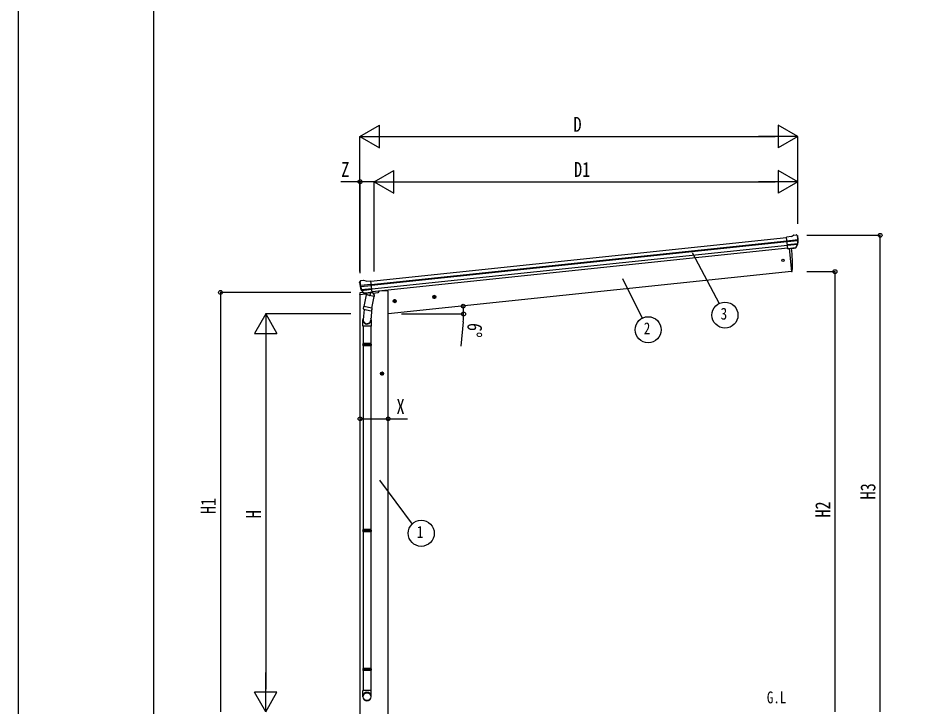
# Model space of a CAD drawing. Units: millimetres, scale not verified. Extents: x -10512 to 10512, y -7425 to 7425.
# Drawn here: x -10512 to -5449, y -4965 to -1157 of the extents above; entities that cross this region are included whole.
import ezdxf
from ezdxf.enums import TextEntityAlignment as Align

# ---------------------------------------------------------------- set-up
doc = ezdxf.new("R2010")
doc.units = ezdxf.units.MM
doc.header["$LTSCALE"] = 40
for name, color, linetype in [('0-2_USER1', 3, 'Continuous'), ('0-4_YKK_13', 4, 'Continuous'), ('0-5_YKK_A1', 4, 'Continuous'), ('0-6_YKK_D', 6, 'Continuous'), ('0-7_YKK_ZWAK', 7, 'Continuous')]:
    doc.layers.add(name, color=color, linetype=linetype)
doc.styles.add('ＭＳ ゴシック', font='')
doc.styles.get('ＭＳ ゴシック').set_extended_font_data('MS Gothic')

msp = doc.modelspace()

# ---------------------------------------------------------------- linework, layer by layer
at = {"layer": '0-4_YKK_13'}
for p, q in [((-6236.21, -2364.47), (-6262.74, -2367.25)), ((-6255.95, -2431.81), (-6262.74, -2367.25)), ((-6209.9, -2355.67), (-6209.9, -2355.67)), ((-6206.23, -2356.75), (-6206.24, -2356.75)), ((-6206.23, -2356.75), (-6201.91, -2360.25)), ((-6201.91, -2360.25), (-6201.05, -2360.95)), ((-6199.67, -2364.64), (-6199.97, -2362.79)), ((-6260.58, -2387.78), (-6200.84, -2381.5)), ((-6200.36, -2387.37), (-6259.96, -2393.64)), ((-6201.2, -2404.13), (-6258.23, -2410.12)), ((-6202.59, -2408.79), (-6257.76, -2414.59)), ((-6212.6, -2427.02), (-6255.97, -2431.58)), ((-6245.73, -2430.82), (-6220.4, -2428.16)), ((-6220.4, -2428.16), (-6220.15, -2428.04)), ((-6220.15, -2428.04), (-6212.46, -2427.23)), ((-6211.15, -2425.37), (-6201.7, -2407.07)), ((-6210.09, -2425.79), (-6199.97, -2407.54)), ((-6255.95, -2431.81), (-6246.01, -2430.76)), ((-6249.07, -2431.08), (-6235.68, -2558.47)), ((-6246.01, -2430.76), (-6245.73, -2430.82)), ((-6235.68, -2558.47), (-6233.63, -2558.18)), ((-8624.39, -2619.5), (-8624.47, -2617.62)), ((-8623.1, -2614.73), (-8623.8, -2615.59)), ((-8619.6, -2610.41), (-8623.1, -2614.73)), ((-8559.99, -2629.46), (-8619.73, -2635.74)), ((-8619.6, -2610.41), (-8619.6, -2610.41)), ((-8616.24, -2608.58), (-8616.24, -2608.58)), ((-8588.67, -2611.72), (-8562.15, -2608.93)), ((-8555.37, -2673.48), (-8562.15, -2608.93)), ((-8624.1, -2678.09), (-8625, -2684.92)), ((-8625, -2684.92), (-8591.26, -2681.37)), ((-8604.59, -2673.72), (-8621.44, -2675.49)), ((-8618.98, -2641.58), (-8559.38, -2635.32)), ((-8601.47, -2677.14), (-8615.17, -2661.38)), ((-8614.68, -2657.79), (-8557.64, -2651.8)), ((-8600.53, -2676.5), (-8613.58, -2660.56)), ((-8612.35, -2662.06), (-8557.17, -2656.27)), ((-8591.17, -2677.25), (-8598.86, -2678.06)), ((-8598.77, -2677.82), (-8555.39, -2673.26)), ((-8598.02, -2678.06), (-8596.45, -2677.9)), ((-8598.02, -2678.06), (-8596.45, -2677.9)), ((-8596.45, -2677.9), (-8558.91, -2673.95)), ((-8596.45, -2677.9), (-8558.91, -2673.95)), ((-8594.66, -2678.36), (-8594.81, -2679.09)), ((-8594.66, -2678.36), (-8594.81, -2679.09)), ((-8594.19, -2680.22), (-8569.44, -2689.97)), ((-8594.19, -2680.22), (-8569.44, -2689.97)), ((-8590.9, -2677.31), (-8591.17, -2677.25)), ((-8565.56, -2674.65), (-8590.9, -2677.31)), ((-8585.86, -2683.5), (-8586.51, -2686.73)), ((-8585.86, -2683.5), (-8586.51, -2686.73)), ((-8565.05, -2674.98), (-8567.97, -2689.33)), ((-8565.05, -2674.98), (-8567.97, -2689.33)), ((-8565.31, -2674.53), (-8565.56, -2674.65)), ((-8555.37, -2673.48), (-8565.31, -2674.53)), ((-8558.91, -2673.95), (-8557.35, -2673.79)), ((-8558.91, -2673.95), (-8557.35, -2673.79)), ((-8555.53, -2671.9), (-8554.6, -2672.09)), ((-8555.53, -2671.9), (-8554.6, -2672.09)), ((-8554.6, -2672.09), (-8543.4, -2689.01)), ((-8554.6, -2672.09), (-8543.4, -2689.01)), ((-8551.25, -2677.17), (-8521.98, -2674.09)), ((-8517.12, -2666.54), (-8517.55, -2669.77)), ((-8588.03, -2686.42), (-8601.39, -2752.08)), ((-8588.03, -2686.42), (-8601.39, -2752.08)), ((-8543.15, -2695.55), (-8588.03, -2686.42)), ((-8543.15, -2695.55), (-8588.03, -2686.42)), ((-8556.51, -2761.21), (-8543.15, -2695.55)), ((-8556.51, -2761.21), (-8543.15, -2695.55)), ((-8543.4, -2689.01), (-8544.67, -2695.24)), ((-8543.4, -2689.01), (-8544.67, -2695.24)), ((-8598.98, -2767.36), (-8604.54, -2823.09)), ((-8598.98, -2767.36), (-8604.54, -2823.09)), ((-8603.87, -2764.33), (-8601.38, -2752.08)), ((-8603.87, -2764.33), (-8601.38, -2752.08)), ((-8603.65, -2765.72), (-8603.66, -2765.72)), ((-8603.65, -2765.72), (-8603.66, -2765.72)), ((-8602.32, -2766.69), (-8561.36, -2775.02)), ((-8602.32, -2766.69), (-8561.36, -2775.02)), ((-8556.51, -2761.21), (-8601.39, -2752.08)), ((-8556.51, -2761.21), (-8601.39, -2752.08)), ((-8556.07, -2759.07), (-8562.73, -2826.81)), ((-8556.07, -2759.07), (-8562.73, -2826.81)), ((-8556.52, -2761.21), (-8559.06, -2773.68)), ((-8556.52, -2761.21), (-8559.06, -2773.68)), ((-8606.69, -2860.25), (-8606.69, -2825.9)), ((-8606.69, -2860.25), (-8606.69, -2825.9)), ((-8560.69, -2825.59), (-8560.69, -2860.25)), ((-8560.69, -2825.59), (-8560.69, -2860.25)), ((-8560.69, -2860.25), (-8606.69, -2860.25)), ((-8560.69, -2860.25), (-8606.69, -2860.25)), ((-8604.69, -2860.25), (-8604.69, -2956.99)), ((-8604.69, -2860.25), (-8604.69, -2956.99)), ((-8562.69, -2860.25), (-8562.69, -2956.99)), ((-8562.69, -2860.25), (-8562.69, -2956.99)), ((-8606.69, -2958.99), (-8605.69, -2956.99)), ((-8606.69, -2958.99), (-8605.69, -2956.99)), ((-8560.69, -2958.99), (-8606.69, -2958.99)), ((-8560.69, -2958.99), (-8606.69, -2958.99)), ((-8560.69, -2966.99), (-8606.69, -2966.99)), ((-8560.69, -2966.99), (-8606.69, -2966.99)), ((-8561.69, -2956.99), (-8605.69, -2956.99)), ((-8561.69, -2956.99), (-8605.69, -2956.99)), ((-8561.69, -2968.99), (-8605.69, -2968.99)), ((-8561.69, -2968.99), (-8605.69, -2968.99)), ((-8604.69, -2968.99), (-8604.69, -3985.68)), ((-8604.69, -2968.99), (-8604.69, -3985.68)), ((-8562.69, -2968.99), (-8562.69, -3985.68)), ((-8562.69, -2968.99), (-8562.69, -3985.68)), ((-8560.69, -2958.99), (-8561.69, -2956.99)), ((-8560.69, -2958.99), (-8561.69, -2956.99)), ((-8560.69, -2966.99), (-8561.69, -2968.99)), ((-8560.69, -2966.99), (-8561.69, -2968.99)), ((-8560.69, -2958.99), (-8560.69, -2966.99)), ((-8560.69, -2958.99), (-8560.69, -2966.99)), ((-8606.69, -3987.68), (-8605.69, -3985.68)), ((-8606.69, -3987.68), (-8605.69, -3985.68)), ((-8560.69, -3987.68), (-8606.69, -3987.68)), ((-8560.69, -3987.68), (-8606.69, -3987.68)), ((-8560.69, -3995.68), (-8606.69, -3995.68)), ((-8560.69, -3995.68), (-8606.69, -3995.68)), ((-8561.69, -3985.68), (-8605.69, -3985.68)), ((-8561.69, -3985.68), (-8605.69, -3985.68)), ((-8561.69, -3997.68), (-8605.69, -3997.68)), ((-8561.69, -3997.68), (-8605.69, -3997.68)), ((-8604.69, -3997.68), (-8604.69, -4753.37)), ((-8604.69, -3997.68), (-8604.69, -4753.37)), ((-8562.69, -3997.68), (-8562.69, -4753.37)), ((-8562.69, -3997.68), (-8562.69, -4753.37)), ((-8560.69, -3987.68), (-8561.69, -3985.68)), ((-8560.69, -3987.68), (-8561.69, -3985.68)), ((-8560.69, -3995.68), (-8561.69, -3997.68)), ((-8560.69, -3995.68), (-8561.69, -3997.68)), ((-8560.69, -3987.68), (-8560.69, -3995.68)), ((-8560.69, -3987.68), (-8560.69, -3995.68)), ((-8606.69, -4755.37), (-8605.69, -4753.37)), ((-8606.69, -4755.37), (-8605.69, -4753.37)), ((-8560.69, -4755.37), (-8606.69, -4755.37)), ((-8560.69, -4755.37), (-8606.69, -4755.37)), ((-8561.69, -4753.37), (-8605.69, -4753.37)), ((-8561.69, -4753.37), (-8605.69, -4753.37)), ((-8560.69, -4755.37), (-8561.69, -4753.37)), ((-8560.69, -4755.37), (-8561.69, -4753.37)), ((-8560.69, -4755.37), (-8560.69, -4763.37)), ((-8560.69, -4755.37), (-8560.69, -4763.37)), ((-8560.69, -4763.37), (-8606.69, -4763.37)), ((-8560.69, -4763.37), (-8606.69, -4763.37)), ((-8561.69, -4765.37), (-8605.69, -4765.37)), ((-8561.69, -4765.37), (-8605.69, -4765.37)), ((-8604.69, -4765.37), (-8604.69, -4875.37)), ((-8604.69, -4765.37), (-8604.69, -4875.37)), ((-8562.69, -4765.37), (-8562.69, -4875.37)), ((-8562.69, -4765.37), (-8562.69, -4875.37)), ((-8560.69, -4763.37), (-8561.69, -4765.37)), ((-8560.69, -4763.37), (-8561.69, -4765.37)), ((-8606.69, -4909.51), (-8606.69, -4875.37)), ((-8560.69, -4875.37), (-8606.69, -4875.37)), ((-8606.69, -4909.51), (-8606.69, -4875.37)), ((-8560.69, -4875.37), (-8606.69, -4875.37)), ((-8560.69, -4909.51), (-8560.69, -4875.37)), ((-8560.69, -4909.51), (-8560.69, -4875.37))]:
    msp.add_line(p, q, dxfattribs=at)
for points in [[(-6236.21, -2364.47), (-6224.61, -2357.5), (-6224.61, -2357.5)], [(-6223.38, -2357.08), (-6223.38, -2357.08), (-6209.9, -2355.67)], [(-8602.76, -2607.17), (-8602.76, -2607.17), (-8616.24, -2608.58)], [(-8588.67, -2611.72), (-8601.47, -2607.31), (-8601.47, -2607.31)], [(-8606.69, -2958.99), (-8606.69, -2966.99), (-8605.69, -2968.99)], [(-8606.69, -2958.99), (-8606.69, -2966.99), (-8605.69, -2968.99)], [(-8606.69, -3987.68), (-8606.69, -3995.68), (-8605.69, -3997.68)], [(-8606.69, -3987.68), (-8606.69, -3995.68), (-8605.69, -3997.68)], [(-8606.69, -4755.37), (-8606.69, -4763.37), (-8605.69, -4765.37)], [(-8606.69, -4755.37), (-8606.69, -4763.37), (-8605.69, -4765.37)]]:
    msp.add_lwpolyline(points, dxfattribs=at)
msp.add_circle((-6282.47, -2495.92), 6.5, dxfattribs=at)
for centre, radius, start, end in [((-6223.07, -2360.07), 3, 96.02369, 120.97631), ((-6209.38, -2360.64), 5, 51.04426, 95.95574), ((-6393.22, -2386.29), 192.44, 1.4271, 6.57578), ((-6400.56, -2385.76), 202, 354.13916, 6), ((-7131.27, -2518.26), 900.99, 357.6414, 5.6433), ((-6212.71, -2424.34), 2.99, 285.2717, 331.00739), ((-6204.37, -2405.69), 3, 332.69111, 354.20009), ((-6400.56, -2385.76), 200.2, 354.20009, 359.53883), ((-6155.57, -2379.39), 45.32, 182.67122, 185.64518), ((-6200.18, -2388.71), 1.35, 95.1605, 97.91927), ((-6197.57, -2387.15), 2.74, 179.02151, 184.43412), ((-6202.6, -2406.08), 3, 331, 354.13916), ((-6234.04, -2555.21), 3, 278, 357.63919), ((-8423.49, -2598.38), 202, 186, 197.86084), ((-8430.56, -2600.43), 192.44, 185.42422, 190.5729), ((-8615.72, -2613.56), 5, 96.04426, 140.95574), ((-8602.44, -2610.15), 3, 71.02369, 95.97631), ((-8621.12, -2678.48), 3, 96, 172.5), ((-8664.45, -2643.09), 45.32, 6.35482, 9.32878), ((-8621.76, -2641.95), 2.74, 7.56588, 12.97849), ((-8618.88, -2642.93), 1.35, 94.08073, 96.8395), ((-8423.49, -2598.38), 200.2, 192.46117, 197.79991), ((-8612.9, -2659.41), 3, 197.86084, 221), ((-8611.26, -2658.66), 3, 197.79991, 219.30889), ((-8599.21, -2675.17), 2.99, 220.99261, 266.7283), ((-8598.07, -2677.56), 0.5, 240.73754, 276), ((-8598.07, -2677.56), 0.5, 240.73754, 276), ((-8595.15, -2678.26), 0.5, 348.5, 96), ((-8595.15, -2678.26), 0.5, 348.5, 96), ((-8593.83, -2679.29), 1, 168.5, 248.5), ((-8593.83, -2679.29), 1, 168.5, 248.5), ((-8564.47, -2675.14), 0.604, 93.09842, 164.70595), ((-8564.47, -2675.14), 0.604, 93.09842, 164.70595), ((-8557.4, -2673.29), 0.5, 276, 311.26246), ((-8557.4, -2673.29), 0.5, 276, 311.26246), ((-8522.5, -2669.12), 5, 276, 352.5), ((-8568.96, -2689.05), 1.03, 242.53897, 344.46569), ((-8568.96, -2689.05), 1.03, 242.53897, 344.46569), ((-8601.97, -2764.75), 1.95, 167.54017, 209.97766), ((-8601.97, -2764.75), 1.95, 167.54017, 209.97766), ((-8601.92, -2764.73), 2, 209.90962, 258.5), ((-8601.92, -2764.73), 2, 209.90962, 258.5), ((-8560.96, -2773.06), 2, 258.5, 341.96843), ((-8560.96, -2773.06), 2, 258.5, 341.96843), ((-8576.69, -2825.9), 30, 177.45142, 180), ((-8576.69, -2825.9), 30, 177.45142, 180)]:
    msp.add_arc(centre, radius, start, end, dxfattribs=at)
for centre, major_axis, ratio, start_param, end_param in [((-6201.93, -2364.25), (-0.87, 5.91), 0.020485, 0.671432, 1.5691306), ((-6207.32, -2359.73), (5.88, -1.31), 0.24881, 0.460585, 0.4641038), ((-6202.94, -2363.28), (-2.34, 1.9), 0.995767, 3.9859716, 4.712389), ((-6212.91, -2424.04), (-0.11, 3), 0.642905, 3.2459383, 4.203928), ((-6212.78, -2424.25), (1.66, -2.51), 0.997631, 5.8041905, 5.8929484), ((-6212.85, -2424.14), (3.53, -2.11), 0.650902, 5.2561448, 5.3289554), ((-6210.48, -2423.79), (1.08, 3.13), 0.040856, 2.1135035, 2.1416249), ((-6398.25, -2407.71), (-20.92, 199.05), 0.994373, 4.7113789, 4.7277536), ((-8621.47, -2617.48), (1.9, 2.34), 0.995767, 1.5707963, 2.2972137), ((-8617.92, -2613.1), (-5.48, -2.51), 0.24881, 5.8190815, 5.8226003), ((-8622.26, -2618.64), (-0.38, 5.97), 0.020485, 4.7140547, 5.6117533), ((-8421.19, -2620.33), (-20.92, 199.05), 0.994373, 1.5554317, 1.5718064), ((-8601.51, -2675.1), (-1.71, 2.84), 0.040856, 4.1415604, 4.1696818), ((-8599.08, -2674.84), (-0.51, 2.96), 0.642905, 2.0792573, 3.037247), ((-8599.12, -2674.95), (-3.02, -2.79), 0.650902, 0.9542299, 1.0270405), ((-8599.17, -2675.07), (-1.1, -2.8), 0.997631, 0.3902369, 0.4789948), ((-8583.69, -2825.59), (23, 0), 0.996195, 2.621936, 6.6074797), ((-8583.69, -2825.59), (23, 0), 0.996195, 2.621936, 6.6074797), ((-8583.69, -2825.59), (21, 0), 0.996195, 3.0215498, 6.2247991), ((-8583.69, -2825.59), (21, 0), 0.996195, 3.0215498, 6.2247991), ((-8583.69, -4907.77), (-23, 0), 0.996195, 3.1415927, 6.2831853), ((-8583.69, -4907.77), (-23, 0), 0.996195, 3.1415927, 6.2831853), ((-8583.69, -4909.51), (-23, 0), 0.996195, 3.1415927, 6.2831853), ((-8583.69, -4909.51), (-23, 0), 0.996195, 3.1415927, 6.2831853), ((-8583.69, -4909.51), (0, -23.43), 0.981806, 4.712389, 7.8539816), ((-8583.69, -4909.51), (0, -23.43), 0.981806, 4.712389, 7.8539816)]:
    msp.add_ellipse(centre, major_axis=major_axis, ratio=ratio, start_param=start_param, end_param=end_param, dxfattribs=at)
msp.add_ellipse((-8583.69, -4909.51), major_axis=(21, 0), ratio=0.996195, dxfattribs=at)
msp.add_ellipse((-8583.69, -4909.51), major_axis=(21, 0), ratio=0.996195, dxfattribs=at)
at = {"layer": '0-5_YKK_A1'}
for p, q in [((-8561.94, -2610.92), (-6262.53, -2369.24)), ((-8559.95, -2629.82), (-6260.54, -2388.14)), ((-8559.53, -2634), (-6260.1, -2392.32)), ((-8557.43, -2653.85), (-6258.01, -2412.18)), ((-6256.25, -2428.91), (-8555.67, -2670.59)), ((-6249.07, -2431.08), (-6235.68, -2558.47)), ((-6235.68, -2558.47), (-8466.35, -2792.93)), ((-8621.85, -5542.93), (-8621.85, -2684.59)), ((-8420.19, -2720.71), (-8440.08, -2722.8)), ((-8430.92, -2714.29), (-8436.99, -2718.7)), ((-8436.99, -2718.7), (-8436.21, -2726.16)), ((-8436.21, -2726.16), (-8429.35, -2729.21)), ((-8429.09, -2731.7), (-8431.18, -2711.81)), ((-8424.06, -2717.34), (-8430.92, -2714.29)), ((-8201.39, -2697.71), (-8221.28, -2699.8)), ((-8212.12, -2691.29), (-8218.2, -2695.7)), ((-8218.2, -2695.7), (-8217.41, -2703.17)), ((-8217.41, -2703.17), (-8210.55, -2706.22)), ((-8210.29, -2708.7), (-8212.38, -2688.81)), ((-8205.27, -2694.34), (-8212.12, -2691.29)), ((-8490.35, -3122.48), (-8510.35, -3122.48)), ((-8500.35, -3114.97), (-8506.85, -3118.72)), ((-8506.85, -3118.72), (-8506.85, -3126.23)), ((-8506.85, -3126.23), (-8500.35, -3129.98)), ((-8500.35, -3132.48), (-8500.35, -3112.48)), ((-8493.85, -3118.72), (-8500.35, -3114.97))]:
    msp.add_line(p, q, dxfattribs=at)
for points in [[(-8466.35, -5542.93), (-8466.35, -2663.93), (-8486.35, -2663.93), (-8517.2, -2667.17)], [(-8429.35, -2729.21), (-8423.28, -2724.8), (-8424.06, -2717.34)], [(-8210.55, -2706.22), (-8204.48, -2701.81), (-8205.27, -2694.34)], [(-8500.35, -3129.98), (-8493.85, -3126.23), (-8493.85, -3118.72)]]:
    msp.add_lwpolyline(points, dxfattribs=at)
for centre, radius in [((-8430.13, -2721.75), 8.5), ((-8430.13, -2721.75), 7.7), ((-8430.13, -2721.75), 6.5), ((-8211.34, -2698.75), 8.5), ((-8211.34, -2698.75), 7.7), ((-8211.34, -2698.75), 6.5), ((-8500.35, -3122.48), 8.5), ((-8500.35, -3122.48), 7.7), ((-8500.35, -3122.48), 6.5)]:
    msp.add_circle(centre, radius, dxfattribs=at)
at = {"layer": '0-6_YKK_D'}
for p, q in [((-8622.35, -1811.27), (-8514.1, -1748.77)), ((-8514.1, -1873.77), (-8514.1, -1748.77)), ((-6200.64, -1811.27), (-6308.89, -1748.77)), ((-6308.89, -1748.77), (-6308.89, -1873.77)), ((-8622.35, -2557), (-8622.35, -1810.27)), ((-8622.35, -1811.27), (-8514.1, -1873.77)), ((-8622.35, -1811.27), (-8405.84, -1811.27)), ((-8497.35, -1811.27), (-6325.64, -1811.27)), ((-6200.64, -1811.27), (-6417.14, -1811.27)), ((-6200.64, -1811.27), (-6308.89, -1873.77)), ((-6200.64, -2294.83), (-6200.64, -1810.27)), ((-8544.1, -2061.27), (-8435.85, -1998.77)), ((-8435.85, -2123.77), (-8435.85, -1998.77)), ((-6200.64, -2061.27), (-6308.89, -1998.77)), ((-6308.89, -1998.77), (-6308.89, -2123.77)), ((-8621.85, -2566.95), (-8621.85, -2060.27)), ((-8544.1, -2558.78), (-8544.1, -2060.27)), ((-8544.1, -2558.78), (-8544.1, -2060.27)), ((-8544.1, -2061.27), (-8435.85, -2123.77)), ((-8544.1, -2061.27), (-8327.59, -2061.27)), ((-8419.1, -2061.27), (-6325.64, -2061.27)), ((-6200.64, -2061.27), (-6417.14, -2061.27)), ((-6200.64, -2061.27), (-6308.89, -2123.77)), ((-6200.64, -2293.83), (-6200.64, -2060.27)), ((-6149.8, -2357.65), (-5743.86, -2357.65)), ((-5744.86, -4992.93), (-5744.86, -2357.65)), ((-6785.49, -2453.22), (-6635.59, -2734.61)), ((-6149.8, -2558.47), (-5993.86, -2558.47)), ((-5994.86, -2558.47), (-5994.86, -4992.93)), ((-7170.7, -2597.46), (-7060.82, -2815.75)), ((-8672.35, -2673.44), (-9395.1, -2673.44)), ((-9394.1, -2673.44), (-9394.1, -4992.93)), ((-9144.1, -2792.93), (-9206.6, -2901.18)), ((-8672.35, -2792.93), (-9145.1, -2792.93)), ((-9144.1, -2792.93), (-9081.6, -2901.18)), ((-9144.1, -2792.93), (-9144.1, -3009.43)), ((-8391.98, -2792.93), (-8048.39, -2792.93)), ((-8051.56, -2835.37), (-8065.33, -2970)), ((-9206.6, -2901.18), (-9081.6, -2901.18)), ((-9144.1, -2917.93), (-9144.1, -4867.93)), ((-8514, -3712.25), (-8334.2, -3954.89)), ((-9144.1, -4992.93), (-9144.1, -4776.42)), ((-9144.1, -4992.93), (-9206.6, -4884.67)), ((-9081.6, -4884.67), (-9206.6, -4884.67)), ((-9144.1, -4992.93), (-9081.6, -4884.67))]:
    msp.add_line(p, q, dxfattribs=at)
for points in [[(-8544.1, -2061.27), (-8621.85, -2061.27), (-8727.68, -2061.27)], [(-8621.85, -3372.48), (-8466.35, -3372.48), (-8358.85, -3372.48)]]:
    msp.add_lwpolyline(points, dxfattribs=at)
for centre, radius in [((-8621.85, -2061.27), 10.62), ((-5744.86, -2357.65), 10.62), ((-5994.86, -2558.47), 10.62), ((-9394.1, -2673.44), 10.62), ((-6603.37, -2799), 72), ((-8051.68, -2749.34), 10.62), ((-8049.39, -2792.93), 10.62), ((-7028.44, -2880.06), 72), ((-8621.85, -3372.48), 10.62), ((-8466.35, -3372.48), 10.62), ((-8283.48, -4005.99), 72)]:
    msp.add_circle(centre, radius, dxfattribs=at)
for start, end in [(360, 6), (354.15737, 360)]:
    msp.add_arc((-8466.35, -2792.93), 416.96, start, end, dxfattribs=at)
at = {"layer": '0-7_YKK_ZWAK'}
msp.add_line((-9762.45, -6312.5), (-9762.45, 6937.5), dxfattribs=at)
msp.add_lwpolyline([(-10512.5, -7425), (10512.5, -7425), (10512.5, 7425), (-10512.5, 7425)], close=True, dxfattribs=at)

# ---------------------------------------------------------------- texts
at = {"layer": '0-2_USER1', "style": 'ＭＳ ゴシック', "width": 0.8}
msp.add_text('G.L', height=65.98, dxfattribs=at).set_placement((-6371.67, -4966.24), align=Align.BOTTOM_LEFT)
at = {"layer": '0-6_YKK_D', "style": 'ＭＳ ゴシック', "width": 0.8}
for s, height, p in [('D', 82.48, (-7441.49, -1809.93)), ('Z', 82.48, (-8726.02, -2059.6)), ('D1', 82.48, (-7438.37, -2059.6)), ('3', 65.98, (-6627.37, -2844)), ('2', 65.98, (-7052.44, -2925.06)), ('X', 82.48, (-8420.52, -3370.81)), ('1', 65.98, (-8307.48, -4050.99))]:
    msp.add_text(s, height=height, dxfattribs=at).set_placement(p, align=Align.BOTTOM_LEFT)
for s, rotation, p in [('6°', 264.157, (-8050.07, -2837.2)), ('H3', 90, (-5746.52, -3818.79)), ('H1', 90, (-9395.77, -3899.18)), ('H2', 90, (-5996.52, -3919.2)), ('H', 90, (-9145.77, -3922.93))]:
    msp.add_text(s, height=82.48, rotation=rotation, dxfattribs=at).set_placement(p, align=Align.BOTTOM_LEFT)

doc.saveas('drawing.dxf')
